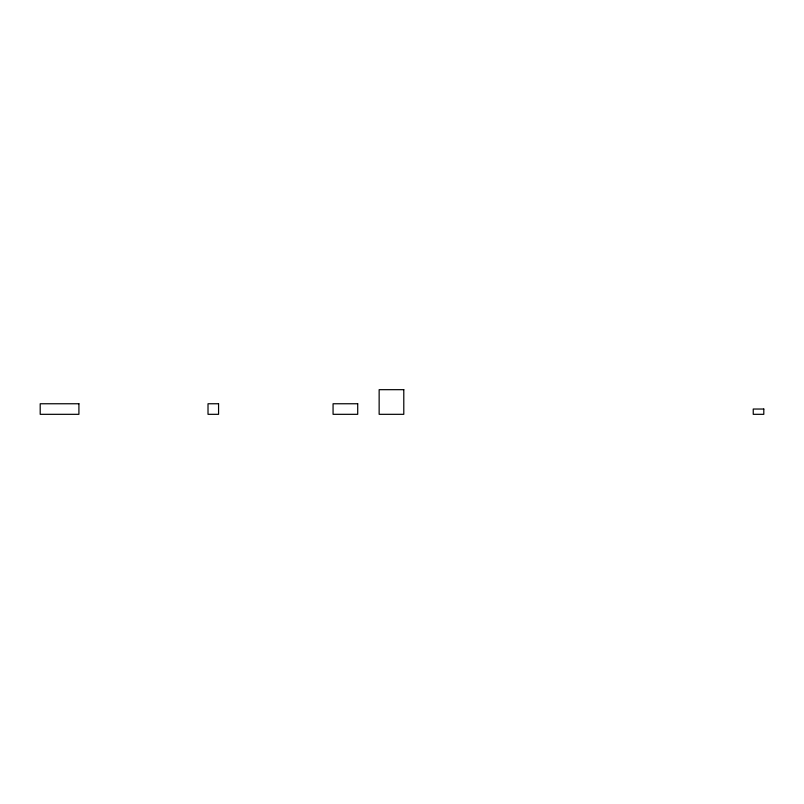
<?xml version="1.0" encoding="UTF-8"?>
<svg xmlns="http://www.w3.org/2000/svg" width="804" height="804" viewBox="0 0 804 804"><rect width="100%" height="100%" fill="white"/><g stroke="black" fill="none" stroke-linecap="round" stroke-linejoin="round"><path stroke-width="1.21" d="M403.789 389.679L379.146 389.679L379.146 414.321L403.789 414.321L403.789 389.679M78.913 403.759L40.2 403.759L40.2 414.321L78.913 414.321L78.913 403.759M218.567 403.759L208.015 403.759L208.015 414.321L218.567 414.321L218.567 403.759M357.71 403.759L333.067 403.759L333.067 414.321L357.71 414.321L357.71 403.759M763.8 409.035L753.237 409.035L753.237 414.321L763.8 414.321L763.8 409.035"/></g></svg>
